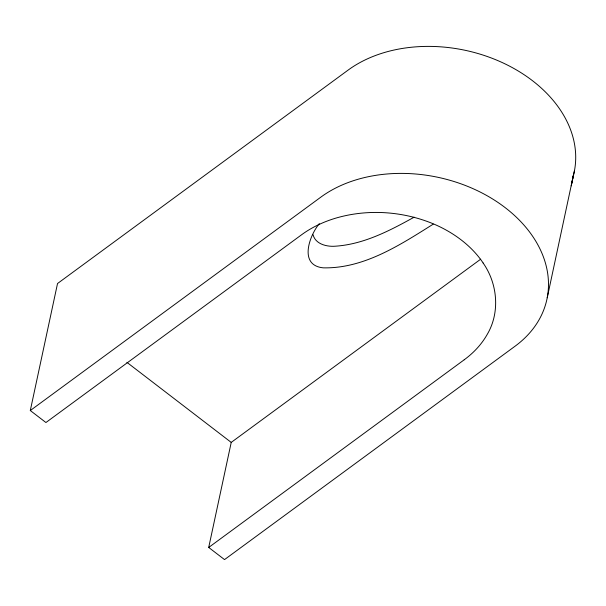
<?xml version="1.0" encoding="UTF-8"?>
<svg xmlns="http://www.w3.org/2000/svg" width="606" height="606" viewBox="0 0 606 606"><rect width="100%" height="100%" fill="white"/><g stroke="black" fill="none" stroke-linecap="round" stroke-linejoin="round"><path stroke-width="0.91" d="M571.216 185.868L573.359 175.528L547.218 297.781M483.133 262.989A103.868 75.962 12.1 0 0 430.745 222.788C400.786 211.047 366.925 209.04 335.974 218.077A125.533 91.809 12.1 0 0 301.477 234.848L45.927 422.526L30.3 410.535L57.525 283.525L348.094 70.114A131.85 96.43 12.1 0 1 505.184 63.948A131.85 96.43 12.1 0 1 572.465 178.634M30.3 410.535L320.869 197.117A131.85 96.43 12.1 0 1 505.154 207.623A131.85 96.43 12.1 0 1 515.1 346.185L224.531 559.603L208.706 547.453L231.227 442.403L480.664 259.201M571.723 183.482L574.443 170.778M319.294 223.637C309.371 235.757 298.485 265.307 323.157 267.837C363.744 268.814 400.096 244.96 433.252 224.144M208.706 547.453L464.241 359.767M414.156 217.168C389.249 230.977 362.638 244.885 333.641 246.294C325.543 246.506 315.309 243.665 313.082 234.78M126.896 362.335L231.227 442.403M483.111 262.996C497.564 283.563 500.238 312.264 487.322 334.232A125.533 91.809 12.1 0 1 464.226 359.759"/></g></svg>
